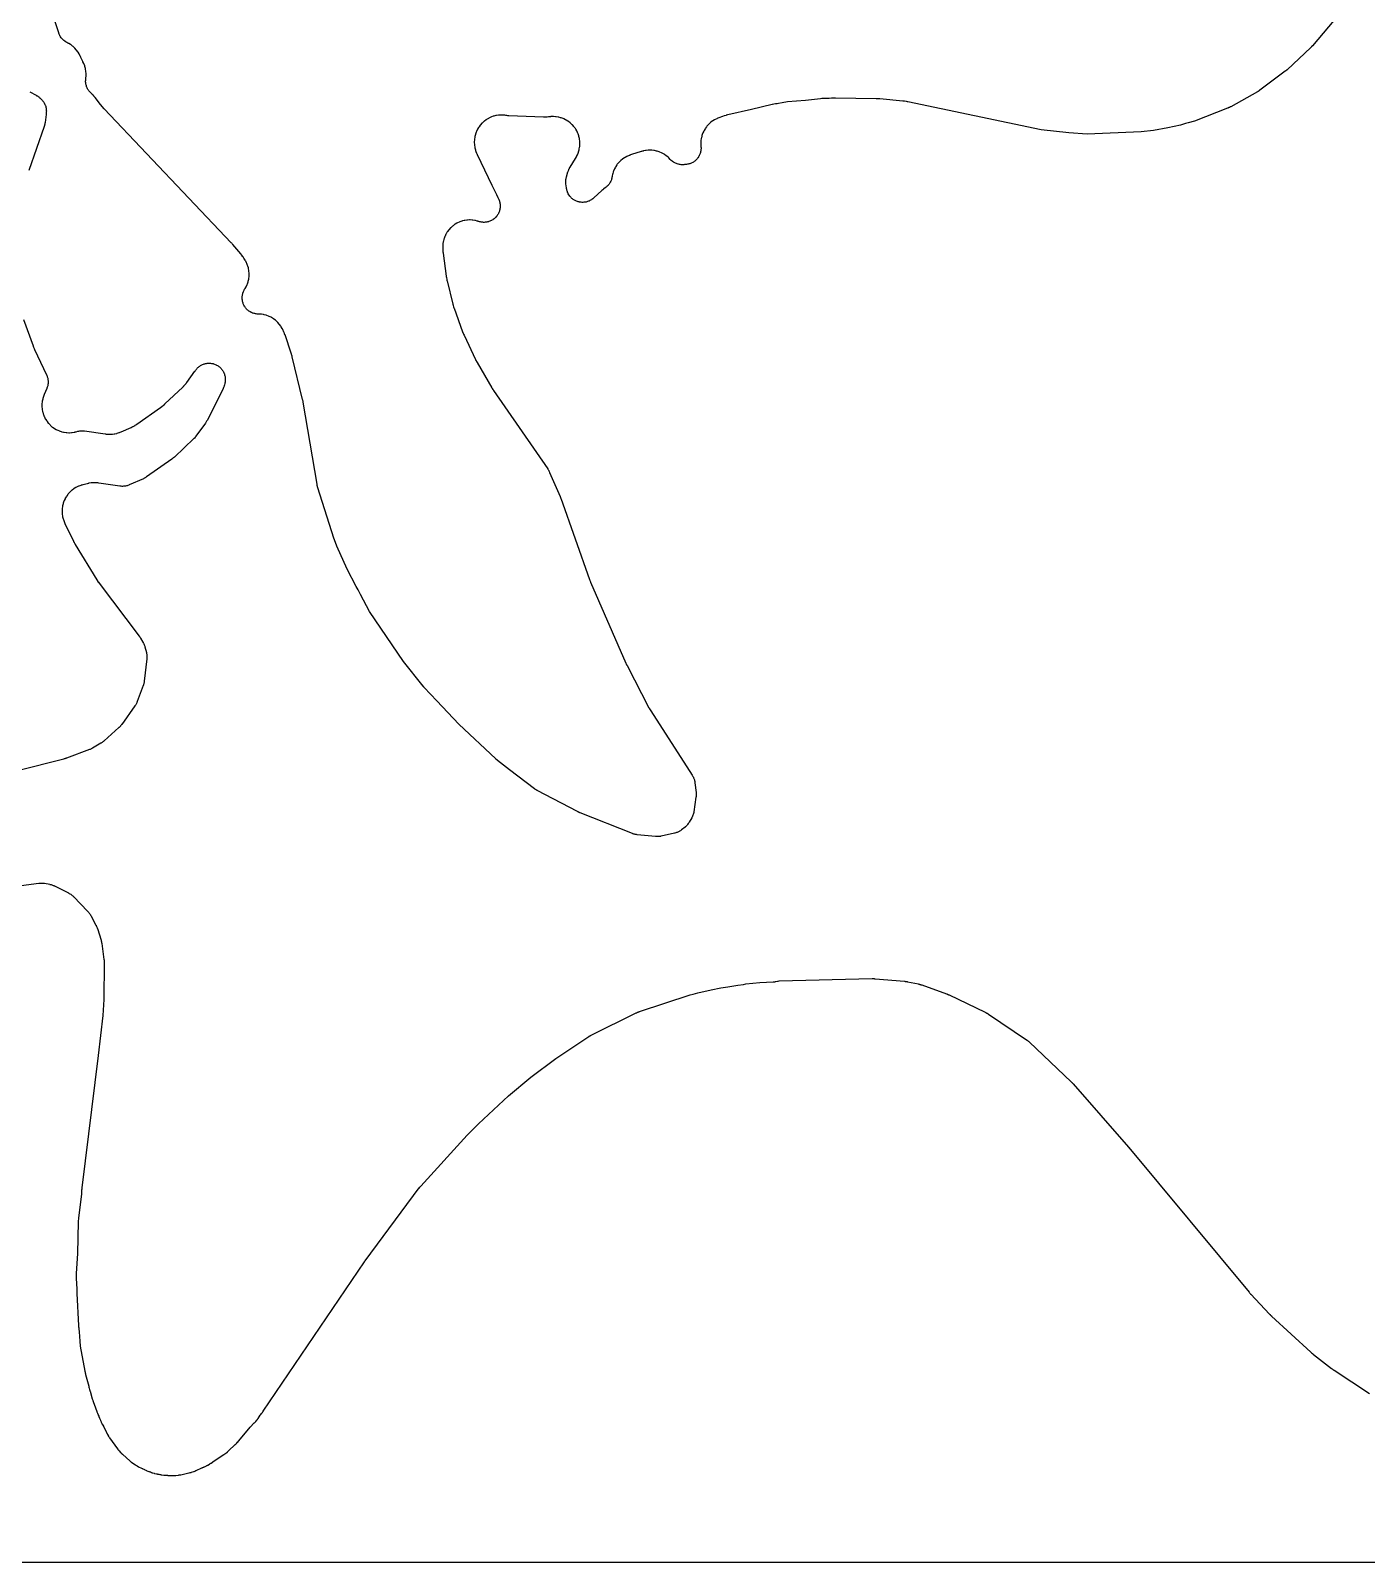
# Model space of a CAD drawing. Header units: millimetres. Extents: x 0 to 300, y 0 to 300.
# Drawn here: x 70.9 to 194.1, y -0.1 to 141.2 of the extents above; entities that cross this region are included whole.
import ezdxf

# ---------------------------------------------------------------- set-up
doc = ezdxf.new("R2010")
doc.units = ezdxf.units.MM
doc.layers.add('CUT', color=7, linetype='CONTINUOUS')

msp = doc.modelspace()

# ---------------------------------------------------------------- linework, layer by layer
at = {"layer": 'CUT'}
for points in [[(298.512, -0.0625), (1.4375, -0.0625), (0.5522, -0.0625), (0.4788, -0.0589), (0.4206, -0.0503), (0.3635, -0.036), (0.3082, -0.0162), (0.255, 0.009), (0.2046, 0.0392), (0.1573, 0.0743), (0.1137, 0.1137), (0.0743, 0.1573), (0.0392, 0.2046), (0.009, 0.255), (-0.0162, 0.3082), (-0.036, 0.3635), (-0.0503, 0.4206), (-0.0589, 0.4788), (-0.0625, 0.5522), (-0.0625, 1.4375), (-0.0625, 298.5625)], [(191.1271, 142.1669), (189.1462, 139.8341), (189.1378, 139.8244), (189.1183, 139.8021), (189.1098, 139.7925), (189.0995, 139.781), (189.0909, 139.7715), (189.0722, 139.7514), (189.0702, 139.7493), (189.0493, 139.7279), (189.0402, 139.7188), (189.0291, 139.7078), (189.02, 139.6988), (188.9985, 139.678), (188.9892, 139.6692), (186.803, 137.6178), (186.7936, 137.6092), (186.7717, 137.5892), (186.7622, 137.5807), (186.7506, 137.5704), (186.7411, 137.562), (186.7186, 137.5427), (186.7132, 137.5381), (186.6956, 137.5238), (186.6859, 137.5159), (186.6739, 137.5065), (186.6641, 137.4988), (186.641, 137.481), (186.631, 137.4734), (185.6578, 136.7451), (184.2959, 135.7299), (184.284, 135.7212), (184.256, 135.701), (184.2439, 135.6925), (184.2291, 135.6822), (184.2169, 135.6738), (184.1907, 135.6562), (184.1878, 135.6544), (184.1584, 135.6359), (184.1457, 135.6281), (184.1302, 135.6188), (184.1174, 135.6112), (184.0874, 135.5937), (184.0745, 135.5864), (181.6165, 134.2106), (181.6026, 134.203), (181.5701, 134.1856), (181.5562, 134.1782), (181.539, 134.1694), (181.5249, 134.1623), (181.4918, 134.146), (181.4776, 134.1391), (181.455, 134.1285), (181.4407, 134.1219), (181.407, 134.1068), (181.3925, 134.1004), (181.3748, 134.0928), (181.3602, 134.0867), (181.3261, 134.0728), (181.3114, 134.067), (178.2767, 132.8908), (177.6954, 132.7218), (177.4403, 132.6477), (177.2627, 132.5961), (176.9708, 132.5112), (175.8033, 132.2483), (174.4787, 132.0175), (173.3532, 131.88), (168.3742, 131.6864), (166.6679, 131.7908), (164.1028, 132.0781), (151.8087, 134.6683), (151.7912, 134.6717), (151.677, 134.6922), (151.6594, 134.6951), (151.5154, 134.7166), (151.4977, 134.719), (151.3825, 134.7327), (151.3647, 134.7345), (151.3538, 134.7355), (149.2224, 134.9249), (149.1683, 134.9297), (149.1565, 134.9308), (149.1461, 134.9316), (149.0731, 134.9368), (149.0618, 134.9375), (148.9707, 134.9423), (148.9596, 134.9427), (148.8876, 134.9452), (148.8757, 134.9455), (145.1238, 134.9986), (145.1092, 134.9986), (145.0147, 134.9976), (145.0001, 134.9973), (144.8815, 134.9932), (144.8669, 134.9925), (144.7725, 134.987), (144.758, 134.986), (144.5538, 134.969), (144.1971, 134.971), (144.179, 134.9709), (144.0615, 134.968), (144.0434, 134.9673), (143.8961, 134.9592), (143.878, 134.958), (143.7609, 134.948), (143.7429, 134.9462), (142.3638, 134.7871), (140.7114, 134.6498), (140.691, 134.6477), (140.559, 134.6322), (140.5387, 134.6295), (140.3739, 134.6044), (140.3537, 134.601), (140.2231, 134.5765), (140.203, 134.5724), (139.8801, 134.5004), (139.7524, 134.4857), (139.7343, 134.4833), (139.6175, 134.4662), (139.5995, 134.4633), (139.4536, 134.4374), (139.4357, 134.434), (139.3201, 134.4099), (139.3024, 134.4059), (137.371, 133.9413), (135.204, 133.4583), (135.1836, 133.4534), (135.0516, 133.4191), (135.0313, 133.4135), (134.8673, 133.3646), (134.8473, 133.3583), (134.718, 133.3149), (134.6983, 133.3078), (134.3789, 133.1879), (134.3653, 133.1826), (134.2775, 133.1472), (134.2641, 133.1416), (134.2118, 133.119), (134.1853, 133.1068), (134.0177, 133.0245), (133.9667, 132.9963), (133.8099, 132.8994), (133.7619, 132.8664), (133.6153, 132.7548), (133.5707, 132.7173), (133.4356, 132.592), (133.3949, 132.5503), (133.2726, 132.4125), (133.2361, 132.3671), (133.1277, 132.218), (133.0958, 132.1693), (133.0024, 132.0104), (132.9754, 131.9588), (132.8979, 131.7917), (132.8759, 131.7377), (132.815, 131.5638), (132.7984, 131.5079), (132.7547, 131.3289), (132.7436, 131.2717), (132.7174, 131.0894), (132.7119, 131.0313), (132.7035, 130.8473), (132.7037, 130.789), (132.7133, 130.6025), (132.7155, 130.5734), (132.7178, 130.5506), (132.7212, 130.5063), (132.7253, 130.425), (132.7254, 130.3362), (132.7226, 130.2772), (132.714, 130.1888), (132.7053, 130.1303), (132.688, 130.0432), (132.6737, 129.9858), (132.6479, 129.9008), (132.6279, 129.8452), (132.5939, 129.7632), (132.5685, 129.7097), (132.5266, 129.6315), (132.4961, 129.5808), (132.4466, 129.5071), (132.4113, 129.4597), (132.3548, 129.3911), (132.315, 129.3474), (132.252, 129.2848), (132.208, 129.2453), (132.1392, 129.1892), (132.0915, 129.1541), (132.0175, 129.1051), (131.9667, 129.0749), (131.8881, 129.0334), (131.8346, 129.0084), (131.7523, 128.9749), (131.6966, 128.9553), (131.6114, 128.93), (131.554, 128.916), (131.4668, 128.8992), (131.3862, 128.8878), (131.3421, 128.8827), (131.2869, 128.8776), (131.2806, 128.877), (131.2434, 128.8736), (131.2297, 128.8722), (131.1913, 128.8678), (131.1451, 128.8637), (131.0602, 128.8584), (130.9674, 128.8574), (130.9057, 128.8599), (130.8133, 128.8684), (130.7522, 128.8772), (130.6612, 128.8952), (130.6013, 128.9103), (130.5126, 128.9376), (130.4546, 128.9588), (130.3692, 128.995), (130.3137, 129.022), (130.2325, 129.0669), (130.18, 129.0995), (130.1038, 129.1525), (130.055, 129.1903), (129.9847, 129.2509), (129.9233, 129.3096), (129.8905, 129.3425), (129.7573, 129.4836), (129.7134, 129.5256), (129.5682, 129.6512), (129.5203, 129.6886), (129.3631, 129.7988), (129.3117, 129.8311), (129.1442, 129.9249), (129.0897, 129.9518), (128.9136, 130.0282), (128.8567, 130.0495), (128.6737, 130.1077), (128.615, 130.1231), (128.4271, 130.1625), (128.3671, 130.1719), (128.1761, 130.1921), (128.1155, 130.1954), (127.9235, 130.1962), (127.8628, 130.1933), (127.6718, 130.1747), (127.6117, 130.1657), (127.4208, 130.1273), (127.3912, 130.1206), (127.3338, 130.106), (127.3191, 130.102), (127.2241, 130.0753), (127.2095, 130.071), (126.3084, 129.7924), (126.2945, 129.7879), (126.2046, 129.7577), (126.1908, 129.7529), (126.1373, 129.7335), (126.1101, 129.7228), (125.9377, 129.6505), (125.885, 129.6254), (125.7227, 129.5379), (125.6727, 129.5077), (125.5197, 129.4049), (125.4729, 129.37), (125.3305, 129.2528), (125.2873, 129.2136), (125.157, 129.0831), (125.1179, 129.0398), (125.0008, 128.8973), (124.9661, 128.8505), (124.8634, 128.6972), (124.8334, 128.6472), (124.7461, 128.4848), (124.721, 128.4321), (124.65, 128.2619), (124.6301, 128.207), (124.5759, 128.0308), (124.5615, 127.9742), (124.5241, 127.791), (124.519, 127.7623), (124.5171, 127.7501), (124.509, 127.7048), (124.4919, 127.6221), (124.4687, 127.533), (124.4502, 127.4746), (124.418, 127.3883), (124.3937, 127.3321), (124.3528, 127.2495), (124.3229, 127.196), (124.2738, 127.1181), (124.2385, 127.068), (124.1818, 126.9955), (124.1415, 126.9492), (124.0777, 126.8829), (124.0329, 126.841), (123.9626, 126.7816), (123.9122, 126.7432), (123.7284, 126.6042), (123.7079, 126.5879), (123.6629, 126.5507), (123.652, 126.5414), (123.5818, 126.4804), (123.5711, 126.4708), (122.8249, 125.7906), (122.7912, 125.7614), (122.7282, 125.7094), (122.6567, 125.6562), (122.6074, 125.6231), (122.531, 125.5772), (122.4786, 125.5492), (122.398, 125.5111), (122.3432, 125.4884), (122.2592, 125.4584), (122.2024, 125.4412), (122.1159, 125.4197), (122.0576, 125.4083), (121.9694, 125.3955), (121.9103, 125.3898), (121.8212, 125.3858), (121.7619, 125.386), (121.6728, 125.3908), (121.6138, 125.397), (121.5257, 125.4105), (121.4675, 125.4225), (121.3812, 125.4447), (121.3245, 125.4624), (121.2408, 125.493), (121.1861, 125.5162), (121.1058, 125.555), (121.0537, 125.5834), (120.9777, 125.63), (120.9287, 125.6635), (120.8576, 125.7173), (120.8121, 125.7555), (120.7468, 125.8161), (120.7053, 125.8586), (120.6462, 125.9254), (120.6092, 125.9717), (120.557, 126.044), (120.5247, 126.0939), (120.48, 126.171), (120.4528, 126.2237), (120.4159, 126.3049), (120.394, 126.3601), (120.3653, 126.4445), (120.349, 126.5016), (120.3289, 126.5884), (120.3143, 126.6688), (120.3075, 126.7129), (120.2594, 127.0831), (120.258, 127.0945), (120.2561, 127.1106), (120.2516, 127.1623), (120.2474, 127.233), (120.2463, 127.3137), (120.2479, 127.3674), (120.2541, 127.4478), (120.2605, 127.5012), (120.2738, 127.5807), (120.2886, 127.65), (120.3009, 127.7004), (120.3052, 127.7161), (120.3083, 127.7272), (120.4449, 128.201), (120.4479, 128.2111), (120.4529, 128.2277), (120.4659, 128.2676), (120.4842, 128.3193), (120.5113, 128.3874), (120.5414, 128.4545), (120.574, 128.5202), (120.6004, 128.5683), (120.6214, 128.6045), (120.6304, 128.6194), (120.636, 128.6283), (121.1342, 129.4229), (121.142, 129.4355), (121.191, 129.5183), (121.1984, 129.5311), (121.2267, 129.5815), (121.2405, 129.6077), (121.3249, 129.7775), (121.3486, 129.8317), (121.415, 130.0066), (121.4333, 130.0629), (121.4821, 130.2435), (121.4947, 130.3013), (121.5255, 130.4859), (121.5324, 130.5446), (121.5449, 130.7313), (121.5459, 130.7905), (121.5399, 130.9775), (121.5351, 131.0364), (121.5107, 131.2219), (121.5002, 131.2802), (121.4576, 131.4623), (121.4414, 131.5192), (121.3811, 131.6963), (121.3593, 131.7514), (121.2819, 131.9217), (121.2548, 131.9743), (121.161, 132.1361), (121.1288, 132.1858), (121.0195, 132.3376), (120.9826, 132.3839), (120.8589, 132.5242), (120.8176, 132.5666), (120.6807, 132.6941), (120.6354, 132.7322), (120.4866, 132.8456), (120.4378, 132.8791), (120.2785, 132.9772), (120.2267, 133.0057), (120.0585, 133.0877), (120.0041, 133.111), (119.8287, 133.176), (119.7723, 133.1938), (119.5913, 133.2412), (119.5334, 133.2533), (119.3486, 133.2827), (119.2898, 133.2891), (119.103, 133.3001), (119.0438, 133.3006), (118.8543, 133.2931), (118.8248, 133.2912), (118.7672, 133.286), (118.7525, 133.2845), (118.6569, 133.2736), (118.6423, 133.2717), (118.5169, 133.2543), (118.5068, 133.2529), (118.4899, 133.2508), (118.4493, 133.2465), (118.3803, 133.2409), (118.3497, 133.2389), (118.3465, 133.2387), (118.3158, 133.2378), (118.2466, 133.2369), (118.2058, 133.2372), (118.1888, 133.2378), (118.1786, 133.2381), (114.9791, 133.3764), (114.9668, 133.377), (114.9463, 133.3782), (114.8971, 133.3823), (114.814, 133.3916), (114.7773, 133.3965), (114.7406, 133.4022), (114.7259, 133.4043), (114.6305, 133.4166), (114.6158, 133.4183), (114.5583, 133.4243), (114.5288, 133.4266), (114.3393, 133.4369), (114.2801, 133.4372), (114.0932, 133.4288), (114.0343, 133.4233), (113.8491, 133.3966), (113.791, 133.3853), (113.6093, 133.3405), (113.5526, 133.3235), (113.3762, 133.261), (113.3214, 133.2385), (113.1521, 133.1589), (113.0998, 133.1311), (112.9391, 133.0352), (112.8898, 133.0024), (112.7394, 132.8912), (112.6936, 132.8537), (112.5548, 132.7282), (112.5129, 132.6863), (112.3872, 132.5477), (112.3496, 132.502), (112.2381, 132.3517), (112.2053, 132.3025), (112.1092, 132.1419), (112.0813, 132.0897), (112.0015, 131.9204), (111.9789, 131.8657), (111.9161, 131.6894), (111.8991, 131.6327), (111.854, 131.4511), (111.8426, 131.3931), (111.8156, 131.2079), (111.81, 131.149), (111.8014, 130.962), (111.8016, 130.9028), (111.8114, 130.716), (111.8175, 130.6571), (111.8457, 130.4721), (111.8575, 130.4141), (111.9038, 130.2328), (111.9213, 130.1762), (111.9861, 129.9979), (111.9969, 129.9704), (112.0194, 129.9171), (112.0253, 129.9035), (112.0648, 129.8158), (112.071, 129.8024), (113.4247, 126.9823), (113.8403, 126.1163), (113.9687, 125.849), (114.0355, 125.7097), (114.0537, 125.6693), (114.0852, 125.5946), (114.1155, 125.5114), (114.1329, 125.455), (114.1548, 125.3693), (114.1666, 125.3115), (114.18, 125.224), (114.1861, 125.1653), (114.1909, 125.0769), (114.1911, 125.018), (114.1872, 124.9295), (114.1817, 124.8708), (114.169, 124.7832), (114.1578, 124.7253), (114.1366, 124.6393), (114.1197, 124.5829), (114.0901, 124.4994), (114.0678, 124.4448), (114.0302, 124.3647), (114.0026, 124.3126), (113.9573, 124.2365), (113.9247, 124.1874), (113.8721, 124.1161), (113.8348, 124.0705), (113.7755, 124.0047), (113.734, 123.9629), (113.6685, 123.9033), (113.623, 123.8658), (113.552, 123.8129), (113.503, 123.7801), (113.4272, 123.7344), (113.3752, 123.7066), (113.2952, 123.6686), (113.2408, 123.6459), (113.1575, 123.616), (113.1011, 123.5988), (113.0152, 123.5772), (112.9574, 123.5657), (112.8698, 123.5526), (112.8112, 123.5468), (112.7227, 123.5425), (112.6638, 123.5424), (112.5753, 123.5468), (112.5167, 123.5526), (112.4291, 123.5656), (112.3713, 123.5771), (112.2854, 123.5986), (112.2078, 123.6222), (112.1657, 123.6361), (112.1379, 123.6461), (112.082, 123.6631), (111.903, 123.7082), (111.8458, 123.7197), (111.6632, 123.7472), (111.6051, 123.7531), (111.4207, 123.7627), (111.3623, 123.7629), (111.1778, 123.7546), (111.1197, 123.7491), (110.9369, 123.7229), (110.8796, 123.7118), (110.7002, 123.6679), (110.6443, 123.6513), (110.47, 123.5902), (110.4159, 123.5682), (110.2485, 123.4904), (110.1968, 123.4633), (110.0376, 123.3696), (109.9888, 123.3375), (109.8396, 123.2288), (109.7941, 123.1922), (109.6561, 123.0695), (109.6144, 123.0286), (109.489, 122.8931), (109.4515, 122.8484), (109.3399, 122.7013), (109.3069, 122.6531), (109.2101, 122.4959), (109.1819, 122.4447), (109.1009, 122.2788), (109.0778, 122.2251), (109.0133, 122.0522), (108.9955, 121.9965), (108.9481, 121.8181), (108.9359, 121.761), (108.906, 121.5788), (108.8994, 121.5207), (108.8873, 121.3339), (108.8861, 121.3047), (108.8852, 121.2477), (108.8851, 121.2331), (108.8859, 121.1382), (108.8862, 121.1236), (108.8874, 121.0849), (108.8881, 121.0698), (108.8938, 120.9716), (108.8948, 120.9566), (108.905, 120.8336), (108.9065, 120.8185), (108.9171, 120.7208), (108.9189, 120.7057), (109.2049, 118.5723), (109.2073, 118.5557), (109.2248, 118.4484), (109.2277, 118.4319), (109.2534, 118.2979), (109.2567, 118.2815), (109.2801, 118.1753), (109.284, 118.159), (109.8222, 116.0047), (109.826, 115.99), (109.8523, 115.8951), (109.8565, 115.8806), (109.8925, 115.7623), (109.8971, 115.7479), (109.9281, 115.6545), (109.9331, 115.6401), (110.7204, 113.4547), (110.7255, 113.4413), (110.7591, 113.3544), (110.7645, 113.3411), (110.8094, 113.233), (110.815, 113.2198), (110.8528, 113.1346), (110.8588, 113.1215), (111.9107, 110.8954), (111.9164, 110.8838), (111.9539, 110.8086), (111.9598, 110.7971), (112.009, 110.7037), (112.0151, 110.6923), (112.0559, 110.6188), (112.0622, 110.6075), (113.4143, 108.2874), (113.4199, 108.278), (113.4594, 108.213), (113.4656, 108.203), (113.5165, 108.1229), (113.5227, 108.1132), (113.5641, 108.0507), (113.571, 108.0405), (118.5775, 100.8026), (118.5838, 100.7933), (118.5936, 100.7788), (118.6176, 100.7411), (118.6566, 100.6765), (118.6734, 100.6474), (118.6744, 100.6456), (118.6902, 100.6159), (118.7242, 100.5486), (118.7434, 100.5082), (118.7506, 100.4921), (118.755, 100.4819), (119.7193, 98.2401), (119.7216, 98.2347), (119.7269, 98.2221), (119.7292, 98.2166), (119.7345, 98.2039), (119.7373, 98.1971), (119.7437, 98.1814), (119.7464, 98.1746), (119.7506, 98.1639), (119.7532, 98.1573), (119.7592, 98.1416), (119.7618, 98.1349), (119.7632, 98.1313), (119.7662, 98.1232), (119.7731, 98.1044), (119.776, 98.0964), (122.4431, 90.6021), (122.4464, 90.593), (122.4699, 90.5302), (122.4736, 90.5206), (122.5043, 90.4427), (122.5081, 90.4333), (122.5333, 90.3722), (122.5376, 90.3622), (125.7868, 82.8907), (125.7908, 82.8817), (125.8193, 82.8191), (125.8237, 82.8094), (125.8606, 82.732), (125.8651, 82.7227), (125.8953, 82.662), (125.9004, 82.6521), (127.9196, 78.7756), (127.9261, 78.7634), (127.9694, 78.6849), (127.9761, 78.6729), (128.0327, 78.5756), (128.0397, 78.5637), (128.0865, 78.4873), (128.0939, 78.4756), (131.9189, 72.5366), (131.9405, 72.5014), (131.9784, 72.4361), (132.0165, 72.3629), (132.0397, 72.3131), (132.0709, 72.2368), (132.0894, 72.1851), (132.1136, 72.1062), (132.1272, 72.053), (132.144, 71.9723), (132.156, 71.8976), (132.1617, 71.8568), (132.2648, 70.954), (132.2658, 70.9444), (132.2674, 70.9295), (132.2705, 70.8914), (132.2734, 70.8425), (132.275, 70.7755), (132.2741, 70.7096), (132.2707, 70.6427), (132.2663, 70.5939), (132.2622, 70.5558), (132.2602, 70.541), (132.2589, 70.5315), (132.066, 69.1776), (132.0644, 69.1671), (132.0635, 69.1612), (132.0523, 69.1019), (132.0333, 69.017), (132.0062, 68.9214), (131.9847, 68.8589), (131.9473, 68.7668), (131.9101, 68.6882), (131.8825, 68.6345), (131.8796, 68.6293), (131.8744, 68.62), (131.6431, 68.2164), (131.6376, 68.207), (131.6346, 68.2018), (131.6017, 68.1501), (131.5517, 68.0771), (131.4901, 67.9972), (131.4461, 67.9463), (131.3759, 67.8738), (131.3109, 67.8138), (131.2645, 67.7737), (131.2598, 67.77), (131.2513, 67.7632), (130.9123, 67.4971), (130.8803, 67.4732), (130.8207, 67.4305), (130.7537, 67.387), (130.7078, 67.36), (130.6372, 67.3225), (130.5892, 67.2997), (130.5155, 67.2686), (130.4656, 67.2502), (130.3895, 67.2258), (130.3188, 67.2065), (130.28, 67.1969), (129.0504, 66.9204), (129.0386, 66.9179), (129.0203, 66.914), (128.9731, 66.9054), (128.9126, 66.8959), (128.8292, 66.8869), (128.7468, 66.8818), (128.663, 66.8806), (128.6017, 66.8826), (128.5538, 66.8854), (128.5352, 66.887), (128.5232, 66.8881), (126.8445, 67.0542), (126.8341, 67.0553), (126.8178, 67.0571), (126.7763, 67.0626), (126.7235, 67.071), (126.6517, 67.0853), (126.5817, 67.1023), (126.5113, 67.1225), (126.4605, 67.1393), (126.4211, 67.1534), (126.4058, 67.1592), (126.396, 67.163), (121.5571, 69.0827), (121.5461, 69.0871), (121.5203, 69.0977), (121.5093, 69.1024), (121.4959, 69.1081), (121.485, 69.1129), (121.4595, 69.1241), (121.4487, 69.1291), (121.4315, 69.1369), (121.4207, 69.142), (121.3956, 69.1539), (121.3849, 69.1591), (121.3718, 69.1656), (121.3611, 69.1709), (121.3363, 69.1835), (121.3257, 69.189), (117.6099, 71.1412), (117.6017, 71.1455), (117.5888, 71.1524), (117.5685, 71.1637), (117.5386, 71.1808), (117.5134, 71.1958), (117.4928, 71.2086), (117.4824, 71.2151), (117.4778, 71.218), (117.4546, 71.2332), (117.4029, 71.2683), (117.3727, 71.2898), (117.3611, 71.2984), (117.3537, 71.304), (115.0585, 73.0429), (113.9444, 73.9133), (113.9362, 73.9197), (113.9172, 73.935), (113.909, 73.9416), (113.8992, 73.9497), (113.8911, 73.9564), (113.8724, 73.972), (113.8644, 73.9788), (113.8519, 73.9896), (113.844, 73.9965), (113.8256, 74.0126), (113.8178, 74.0195), (113.8083, 74.0281), (113.8006, 74.0351), (113.7827, 74.0517), (113.775, 74.0588), (110.3739, 77.2669), (108.3361, 79.3986), (107.1839, 80.6506), (107.18, 80.655), (107.1707, 80.6651), (107.1668, 80.6695), (107.1577, 80.6797), (107.1529, 80.6851), (107.1417, 80.6978), (107.1369, 80.7032), (107.1294, 80.7119), (107.1248, 80.7173), (107.1139, 80.73), (107.1093, 80.7354), (107.1068, 80.7384), (107.1013, 80.745), (107.0887, 80.7603), (107.0833, 80.7669), (105.2557, 83.0275), (102.1194, 87.6391), (101.2945, 89.2156), (101.072, 89.6409), (100.9024, 89.9651), (100.0753, 91.5458), (99.1183, 93.6695), (99.1162, 93.6753), (99.115, 93.6786), (99.0871, 93.7542), (98.8488, 94.401), (97.3668, 99.0551), (97.3621, 99.0703), (97.3515, 99.1058), (97.3471, 99.1211), (97.3419, 99.1397), (97.3377, 99.1551), (97.3284, 99.191), (97.3245, 99.2064), (97.3186, 99.2307), (97.315, 99.2462), (97.3069, 99.2824), (97.3036, 99.2979), (97.2997, 99.3169), (97.2966, 99.3325), (97.2898, 99.3689), (97.287, 99.3846), (96.0113, 106.9516), (96.0096, 106.9613), (95.997, 107.0289), (95.995, 107.0393), (95.9779, 107.1233), (95.9757, 107.1334), (95.9611, 107.1995), (95.9586, 107.2103), (95.0063, 111.1533), (95.0029, 111.1669), (94.9794, 111.2548), (94.9757, 111.2683), (94.9437, 111.3781), (94.9396, 111.3915), (94.9121, 111.4782), (94.9077, 111.4915), (94.3335, 113.166), (94.3284, 113.1802), (94.2944, 113.2717), (94.289, 113.2857), (94.2435, 113.3995), (94.2378, 113.4134), (94.1993, 113.5031), (94.1932, 113.5168), (94.1697, 113.5678), (94.1634, 113.5811), (94.1213, 113.6672), (94.1147, 113.6803), (94.0881, 113.7314), (94.0739, 113.7572), (93.9786, 113.9203), (93.9464, 113.9697), (93.8371, 114.1205), (93.8002, 114.1665), (93.6766, 114.3059), (93.6353, 114.3481), (93.4987, 114.4747), (93.4535, 114.5126), (93.305, 114.6252), (93.2564, 114.6584), (93.0976, 114.7559), (93.0459, 114.7843), (92.8784, 114.8657), (92.8241, 114.8888), (92.6494, 114.9535), (92.5932, 114.9712), (92.4129, 115.0183), (92.3552, 115.0304), (92.1712, 115.0596), (92.1126, 115.066), (91.924, 115.0772), (91.8946, 115.0782), (91.8873, 115.0783), (91.8438, 115.0798), (91.7642, 115.0845), (91.6777, 115.0938), (91.6205, 115.1027), (91.5353, 115.1203), (91.4792, 115.1348), (91.396, 115.1605), (91.3416, 115.1803), (91.2614, 115.2139), (91.2091, 115.2389), (91.1325, 115.2802), (91.0829, 115.31), (91.0106, 115.3585), (90.9641, 115.393), (90.8968, 115.4482), (90.8539, 115.4871), (90.7923, 115.5485), (90.7533, 115.5914), (90.6979, 115.6585), (90.6632, 115.7049), (90.6146, 115.777), (90.5845, 115.8266), (90.5431, 115.9031), (90.518, 115.9553), (90.4841, 116.0354), (90.4642, 116.0898), (90.4382, 116.1728), (90.4236, 116.2289), (90.4058, 116.3141), (90.3966, 116.3713), (90.3871, 116.4578), (90.3836, 116.5156), (90.3825, 116.6026), (90.3845, 116.6605), (90.3918, 116.7472), (90.3994, 116.8046), (90.415, 116.8902), (90.4282, 116.9466), (90.452, 117.0303), (90.4705, 117.0852), (90.5023, 117.1662), (90.5261, 117.219), (90.5655, 117.2966), (90.6051, 117.3658), (90.6276, 117.403), (90.6307, 117.408), (90.646, 117.4334), (90.7402, 117.5986), (90.767, 117.6515), (90.8433, 117.8228), (90.8647, 117.8781), (90.9237, 118.0562), (90.9396, 118.1133), (90.9808, 118.2963), (90.9909, 118.3547), (91.0138, 118.5409), (91.0181, 118.6), (91.0225, 118.7875), (91.021, 118.8468), (91.0068, 119.0338), (90.9994, 119.0927), (90.9669, 119.2774), (90.9537, 119.3352), (90.9031, 119.5158), (90.8843, 119.572), (90.8161, 119.7467), (90.7918, 119.8009), (90.7055, 119.9703), (90.6914, 119.9964), (90.6626, 120.0466), (90.655, 120.0594), (90.605, 120.1418), (90.5972, 120.1544), (90.545, 120.2358), (90.534, 120.2524), (90.4602, 120.3595), (90.4486, 120.3757), (90.3516, 120.5069), (90.3395, 120.5228), (90.2587, 120.6246), (90.2461, 120.6401), (89.5108, 121.507), (89.5056, 121.5131), (89.4694, 121.5546), (89.4638, 121.561), (89.4179, 121.6122), (89.4123, 121.6184), (89.3755, 121.6583), (89.3694, 121.6649), (77.6512, 134.0055), (77.3088, 134.409), (76.8158, 135.0467), (76.8067, 135.0583), (76.7462, 135.1327), (76.7367, 135.144), (76.6993, 135.1878), (76.6796, 135.2098), (76.5498, 135.3473), (76.5073, 135.3882), (76.4664, 135.4237), (76.4338, 135.4535), (76.3756, 135.5094), (76.3151, 135.5734), (76.277, 135.618), (76.223, 135.6877), (76.1894, 135.7358), (76.1426, 135.8104), (76.1138, 135.8615), (76.0745, 135.9403), (76.0509, 135.994), (76.0194, 136.0763), (76.0012, 136.1321), (75.9779, 136.2171), (75.9653, 136.2744), (75.9504, 136.3612), (75.9434, 136.4194), (75.9371, 136.5073), (75.9358, 136.566), (75.9382, 136.654), (75.9443, 136.7345), (75.9487, 136.7784), (75.9535, 136.8162), (75.9551, 136.8305), (75.9645, 136.9233), (75.9657, 136.9376), (75.9701, 136.9935), (75.9716, 137.0221), (75.9769, 137.206), (75.9758, 137.2634), (75.9638, 137.4445), (75.9572, 137.5015), (75.9279, 137.6806), (75.9159, 137.7367), (75.8696, 137.9122), (75.8523, 137.9669), (75.7895, 138.1371), (75.767, 138.1899), (75.6871, 138.3557), (75.674, 138.3812), (75.6473, 138.4305), (75.6403, 138.443), (75.6046, 138.5051), (75.5767, 138.5576), (75.5158, 138.6823), (75.4914, 138.7366), (75.4833, 138.7563), (75.4807, 138.7625), (75.4508, 138.8332), (75.439, 138.8593), (75.3601, 139.0235), (75.3331, 139.0735), (75.2402, 139.2274), (75.2086, 139.2747), (75.1016, 139.4191), (75.0656, 139.4632), (74.9454, 139.5969), (74.9054, 139.6373), (74.7731, 139.759), (74.7295, 139.7955), (74.5862, 139.9041), (74.5393, 139.9363), (74.3843, 140.0321), (74.3598, 140.0465), (74.3112, 140.0735), (74.2987, 140.0802), (74.2207, 140.1211), (74.1966, 140.1343), (74.1231, 140.1757), (74.0499, 140.2217), (74.0002, 140.2565), (73.9289, 140.3117), (73.8834, 140.3509), (73.818, 140.413), (73.7766, 140.4565), (73.7178, 140.5248), (73.681, 140.5723), (73.6293, 140.6462), (73.5974, 140.697), (73.5534, 140.7757), (73.5267, 140.8295), (73.4908, 140.9123), (73.4617, 140.9896), (73.4469, 141.0322), (72.7995, 143.0568)], [(70.7703, 135.588), (71.3681, 135.2641), (71.3777, 135.2589), (71.3926, 135.2505), (71.4304, 135.2283), (71.4779, 135.1986), (71.5411, 135.1554), (71.6071, 135.106), (71.6582, 135.0647), (71.6872, 135.0395), (71.7036, 135.0249), (71.7144, 135.0151), (71.7926, 134.9438), (71.8414, 134.8991), (71.8999, 134.8403), (71.9386, 134.7977), (71.9931, 134.7315), (72.0273, 134.6857), (72.0753, 134.6146), (72.1049, 134.5658), (72.1459, 134.4905), (72.1708, 134.4391), (72.2045, 134.3602), (72.2243, 134.3067), (72.2503, 134.2249), (72.265, 134.1697), (72.2831, 134.0859), (72.2924, 134.0296), (72.3025, 133.9444), (72.3064, 133.8874), (72.3083, 133.8017), (72.3062, 133.7231), (72.3041, 133.6803), (72.3009, 133.6366), (72.3008, 133.6351), (72.3, 133.6249), (72.2999, 133.6233), (72.2993, 133.6144), (72.2981, 133.5982), (72.2948, 133.5601), (72.2932, 133.5438), (72.2928, 133.5404), (72.2915, 133.5284), (72.2882, 133.5005), (72.2867, 133.4886), (72.1892, 132.7522), (72.1876, 132.7409), (72.185, 132.7232), (72.1773, 132.6781), (72.1624, 132.6024), (72.1551, 132.5688), (72.1546, 132.5668), (72.146, 132.5335), (72.1253, 132.4592), (72.1119, 132.4155), (72.1063, 132.3985), (72.1026, 132.3876), (70.6871, 128.3221)], [(70.2114, 114.5874), (71.0932, 112.1379), (71.0981, 112.1247), (71.1309, 112.0399), (71.1361, 112.0269), (71.1797, 111.9214), (71.1852, 111.9086), (71.222, 111.8254), (71.2278, 111.8126), (72.3242, 109.4769), (72.341, 109.4386), (72.3703, 109.3678), (72.3987, 109.2891), (72.4151, 109.2359), (72.4361, 109.155), (72.4475, 109.1005), (72.4608, 109.0179), (72.4671, 108.9626), (72.4727, 108.8791), (72.4738, 108.8235), (72.4717, 108.7399), (72.4676, 108.6843), (72.4577, 108.6013), (72.4485, 108.5464), (72.431, 108.4646), (72.4167, 108.4108), (72.3916, 108.331), (72.3653, 108.2591), (72.35, 108.2201), (72.1158, 107.6629), (72.1103, 107.6495), (72.076, 107.562), (72.0709, 107.5485), (72.0516, 107.4955), (72.0423, 107.4681), (71.9873, 107.2912), (71.9728, 107.2352), (71.9356, 107.0563), (71.9266, 106.9992), (71.9068, 106.8176), (71.9033, 106.7599), (71.901, 106.5772), (71.9031, 106.5194), (71.9184, 106.3373), (71.926, 106.28), (71.9588, 106.1003), (71.9719, 106.044), (72.0218, 105.8682), (72.0403, 105.8134), (72.1069, 105.6433), (72.1305, 105.5905), (72.2132, 105.4276), (72.2418, 105.3773), (72.3397, 105.2231), (72.373, 105.1759), (72.4854, 105.0317), (72.5231, 104.9879), (72.6488, 104.8553), (72.6905, 104.8153), (72.8284, 104.6954), (72.8737, 104.6596), (73.0225, 104.5535), (73.0711, 104.5222), (73.2294, 104.4309), (73.2808, 104.4045), (73.4471, 104.3289), (73.5008, 104.3075), (73.6737, 104.2482), (73.7292, 104.2321), (73.9069, 104.1897), (73.9637, 104.1791), (74.1447, 104.154), (74.2023, 104.1488), (74.3849, 104.1413), (74.4427, 104.1416), (74.6251, 104.1517), (74.6826, 104.1577), (74.8658, 104.1856), (74.8942, 104.1906), (74.9495, 104.2018), (74.9637, 104.2049), (75.0553, 104.2257), (75.0693, 104.2291), (75.2181, 104.2667), (75.2288, 104.2693), (75.2382, 104.2716), (75.2994, 104.2841), (75.3889, 104.2991), (75.4912, 104.3102), (75.5595, 104.3138), (75.6624, 104.3132), (75.7529, 104.3075), (75.8151, 104.3014), (75.8247, 104.3002), (75.8356, 104.2987), (77.7394, 104.0219), (77.7532, 104.0201), (77.8432, 104.0091), (77.857, 104.0076), (77.9112, 104.0023), (77.939, 104.0002), (78.1174, 103.991), (78.1732, 103.9907), (78.3492, 103.9981), (78.4048, 104.003), (78.5794, 104.0266), (78.6342, 104.0366), (78.8059, 104.0763), (78.8596, 104.0914), (79.0292, 104.1476), (79.0554, 104.157), (79.1062, 104.1766), (79.1192, 104.1817), (79.203, 104.2161), (79.2158, 104.2216), (80.1273, 104.6212), (80.141, 104.6274), (80.2294, 104.6689), (80.2429, 104.6754), (80.2954, 104.7016), (80.3219, 104.7157), (80.4919, 104.8115), (80.5177, 104.8269), (80.5673, 104.8583), (80.5799, 104.8665), (80.6611, 104.9206), (80.6735, 104.9291), (82.8338, 106.4504), (82.8512, 106.463), (82.9623, 106.5474), (82.9792, 106.5607), (83.1147, 106.6714), (83.1311, 106.6853), (83.2359, 106.7774), (83.2517, 106.7919), (84.89, 108.3385), (84.9, 108.3483), (84.9646, 108.4122), (84.9745, 108.4221), (85.0124, 108.4614), (85.0313, 108.482), (85.1513, 108.6185), (85.1692, 108.6399), (85.2033, 108.6826), (85.2119, 108.6936), (85.267, 108.7659), (85.2754, 108.7772), (86.0238, 109.8087), (86.0308, 109.8185), (86.0728, 109.879), (86.0893, 109.9019), (86.1411, 109.9717), (86.1972, 110.04), (86.2376, 110.0844), (86.3012, 110.1478), (86.3456, 110.1879), (86.4152, 110.2446), (86.4634, 110.28), (86.5383, 110.3295), (86.5898, 110.36), (86.6693, 110.4018), (86.7236, 110.4269), (86.8068, 110.4606), (86.8633, 110.4802), (86.9495, 110.5054), (87.0077, 110.5193), (87.096, 110.5358), (87.1552, 110.5438), (87.2447, 110.5514), (87.3045, 110.5535), (87.3943, 110.5521), (87.454, 110.5482), (87.5432, 110.5379), (87.6022, 110.5281), (87.6899, 110.509), (87.7476, 110.4933), (87.833, 110.4655), (87.8889, 110.4442), (87.9711, 110.408), (88.0246, 110.3812), (88.1028, 110.337), (88.1533, 110.305), (88.2267, 110.2533), (88.2738, 110.2164), (88.3416, 110.1576), (88.3848, 110.1162), (88.4465, 110.0509), (88.4853, 110.0054), (88.5402, 109.9343), (88.5743, 109.8852), (88.6217, 109.8089), (88.6508, 109.7567), (88.6904, 109.6761), (88.7141, 109.6212), (88.7455, 109.537), (88.7636, 109.48), (88.7865, 109.3932), (88.7988, 109.3346), (88.8129, 109.2459), (88.8193, 109.1865), (88.8245, 109.0968), (88.825, 109.037), (88.8212, 108.9473), (88.8157, 108.8877), (88.803, 108.7988), (88.7873, 108.718), (88.7776, 108.6742), (88.7446, 108.5402), (88.7433, 108.5352), (88.7426, 108.5322), (88.7325, 108.4957), (88.7146, 108.4357), (88.6964, 108.3809), (88.6878, 108.3577), (88.6638, 108.2991), (88.6326, 108.2301), (88.6163, 108.1959), (87.1428, 105.2688), (87.138, 105.2593), (87.1373, 105.2579), (87.1013, 105.1949), (87.0269, 105.0758), (86.9923, 105.0245), (86.1171, 103.8181), (86.1138, 103.8135), (86.1003, 103.7955), (86.0832, 103.7734), (86.0397, 103.7213), (85.9754, 103.6499), (85.9378, 103.6106), (85.9281, 103.6013), (85.9225, 103.5959), (85.9189, 103.5924), (84.1237, 101.8976), (84.119, 101.8931), (84.1078, 101.8828), (84.106, 101.8811), (84.0878, 101.8648), (84.0444, 101.8271), (84.0255, 101.8112), (84, 101.7903), (83.9941, 101.7855), (83.9865, 101.7793), (83.9603, 101.759), (83.9142, 101.7245), (83.8934, 101.7094), (81.5507, 100.0595), (81.5469, 100.0569), (81.5447, 100.0553), (81.5166, 100.0365), (81.4696, 100.0063), (81.4255, 99.9797), (81.4063, 99.9689), (81.3563, 99.9427), (81.2954, 99.9132), (81.2647, 99.8991), (79.9527, 99.3238), (79.9141, 99.3079), (79.8426, 99.2804), (79.7632, 99.2541), (79.7096, 99.239), (79.6282, 99.2202), (79.5734, 99.2101), (79.4906, 99.1989), (79.4351, 99.194), (79.3516, 99.1906), (79.2959, 99.1909), (79.2124, 99.1951), (79.1362, 99.2026), (79.0947, 99.2077), (77.1601, 99.4889), (77.1456, 99.4908), (77.0507, 99.5023), (77.0361, 99.5038), (76.9789, 99.5093), (76.9496, 99.5114), (76.7614, 99.5201), (76.7026, 99.52), (76.5169, 99.5103), (76.4585, 99.5044), (76.2721, 99.4763), (76.2432, 99.4712), (76.1869, 99.4599), (76.1725, 99.4568), (76.0793, 99.4357), (76.065, 99.4322), (75.6998, 99.3399), (75.6856, 99.3361), (75.5931, 99.3102), (75.5789, 99.3061), (75.5238, 99.2892), (75.4958, 99.2799), (75.3177, 99.2157), (75.2632, 99.1929), (75.0947, 99.1126), (75.0427, 99.0846), (74.8829, 98.9881), (74.8339, 98.9551), (74.6843, 98.8434), (74.6388, 98.8058), (74.5009, 98.6799), (74.4593, 98.638), (74.3345, 98.4991), (74.2972, 98.4533), (74.1867, 98.3029), (74.1541, 98.2537), (74.0589, 98.0931), (74.0313, 98.0409), (73.9523, 97.8717), (73.9299, 97.817), (73.868, 97.6409), (73.8511, 97.5843), (73.8068, 97.403), (73.7956, 97.345), (73.7692, 97.1602), (73.7638, 97.1014), (73.7558, 96.9149), (73.7561, 96.8558), (73.7665, 96.6694), (73.7726, 96.6107), (73.8013, 96.4262), (73.8132, 96.3683), (73.8598, 96.1876), (73.8773, 96.1312), (73.9424, 95.9534), (73.9532, 95.9259), (73.9757, 95.8728), (73.9816, 95.8593), (74.0211, 95.7718), (74.0274, 95.7585), (74.8051, 94.1455), (74.8116, 94.1324), (74.8549, 94.0479), (74.8617, 94.035), (74.9186, 93.9304), (74.9257, 93.9176), (74.9731, 93.8354), (74.9805, 93.8228), (76.9608, 90.5682), (76.9689, 90.5552), (77.0228, 90.4715), (77.0313, 90.4588), (77.1016, 90.3555), (77.1104, 90.3429), (77.1685, 90.2621), (77.1776, 90.2498), (80.8707, 85.3789), (80.8777, 85.3695), (80.8938, 85.3476), (80.9007, 85.3382), (80.909, 85.3267), (80.9157, 85.3172), (80.9313, 85.2949), (80.9379, 85.2853), (80.9482, 85.27), (80.9547, 85.2604), (80.9697, 85.2377), (80.9761, 85.2279), (80.9838, 85.2159), (80.99, 85.2061), (81.0044, 85.183), (81.0105, 85.1731), (81.2186, 84.8299), (81.2242, 84.8205), (81.2329, 84.8058), (81.2542, 84.7677), (81.2802, 84.7184), (81.3128, 84.6494), (81.342, 84.5802), (81.3687, 84.5087), (81.386, 84.4556), (81.3985, 84.4138), (81.403, 84.3973), (81.4058, 84.3868), (81.543, 83.8587), (81.5455, 83.8487), (81.5469, 83.843), (81.5591, 83.7858), (81.5741, 83.7028), (81.586, 83.6073), (81.5905, 83.5433), (81.5921, 83.447), (81.5891, 83.3627), (81.585, 83.3044), (81.5844, 83.2986), (81.5833, 83.2884), (81.3481, 81.2161), (81.347, 81.2068), (81.3452, 81.1922), (81.342, 81.169), (81.3369, 81.1346), (81.332, 81.1055), (81.3309, 81.0995), (81.3207, 81.0515), (81.3039, 80.982), (81.2861, 80.9186), (81.2716, 80.8734), (81.2595, 80.8381), (81.2545, 80.8243), (81.2512, 80.8156), (80.6899, 79.3328), (80.6864, 79.3238), (80.681, 79.3097), (80.6662, 79.2742), (80.6463, 79.2292), (80.6169, 79.1686), (80.5857, 79.1101), (80.5518, 79.052), (80.5254, 79.0104), (80.5041, 78.9783), (80.4955, 78.966), (80.49, 78.9581), (79.2652, 77.2369), (79.2579, 77.2269), (79.2465, 77.2112), (79.216, 77.1719), (79.1628, 77.1072), (79.1386, 77.0788), (79.137, 77.0771), (79.1116, 77.0499), (79.0533, 76.9897), (79.0177, 76.955), (79.0034, 76.9418), (78.9942, 76.9335), (77.6327, 75.7117), (77.6243, 75.7043), (77.6111, 75.6927), (77.5765, 75.6639), (77.5171, 75.6169), (77.4903, 75.5965), (77.4886, 75.5953), (77.461, 75.5759), (77.3982, 75.5335), (77.3603, 75.5093), (77.3453, 75.5002), (77.3356, 75.4944), (76.5728, 75.0459), (76.5643, 75.0409), (76.551, 75.0333), (76.5166, 75.0146), (76.4579, 74.9842), (76.4316, 74.9712), (76.4299, 74.9703), (76.4032, 74.9581), (76.3426, 74.9317), (76.3064, 74.9168), (76.2921, 74.9113), (76.2829, 74.9078), (74.1713, 74.1193), (74.1596, 74.115), (74.1323, 74.1052), (74.1205, 74.1011), (74.1062, 74.0962), (74.0943, 74.0923), (74.0667, 74.0832), (74.0549, 74.0794), (74.0361, 74.0736), (74.0242, 74.07), (73.9963, 74.0617), (73.9843, 74.0583), (73.9697, 74.0541), (73.9577, 74.0508), (73.9296, 74.0434), (73.9176, 74.0402), (69.6401, 72.9631)], [(69.9981, 62.3769), (71.6053, 62.5874), (71.617, 62.5888), (71.6354, 62.591), (71.6824, 62.5953), (71.7426, 62.5992), (71.8252, 62.6007), (71.9064, 62.5985), (71.9888, 62.5925), (72.0487, 62.5853), (72.0954, 62.5785), (72.1136, 62.5753), (72.1253, 62.5732), (72.6195, 62.4809), (72.6297, 62.4789), (72.6458, 62.4757), (72.6867, 62.4666), (72.7386, 62.4538), (72.8089, 62.4333), (72.8772, 62.4103), (72.9456, 62.3842), (72.9948, 62.3631), (73.0329, 62.3457), (73.0476, 62.3385), (73.057, 62.3339), (74.3516, 61.6864), (74.3629, 61.6807), (74.3806, 61.6715), (74.425, 61.6469), (74.4809, 61.6138), (74.5552, 61.5647), (74.6257, 61.513), (74.6947, 61.4568), (74.743, 61.4134), (74.7799, 61.3783), (74.7939, 61.3642), (74.8028, 61.3551), (76.1422, 59.9678), (76.1493, 59.9603), (76.1604, 59.9486), (76.188, 59.918), (76.2224, 59.878), (76.2672, 59.8215), (76.3091, 59.7642), (76.3492, 59.7042), (76.3768, 59.6593), (76.3975, 59.6237), (76.4053, 59.6095), (76.4102, 59.6005), (76.8796, 58.7268), (76.8846, 58.7174), (76.8923, 58.7026), (76.9111, 58.6644), (76.9412, 58.5994), (76.9541, 58.5702), (76.9549, 58.5683), (76.9667, 58.5387), (76.9922, 58.4716), (77.0064, 58.4315), (77.0115, 58.4157), (77.0148, 58.4055), (77.3556, 57.3186), (77.3583, 57.3096), (77.3627, 57.2953), (77.3692, 57.2725), (77.3785, 57.2386), (77.3859, 57.2096), (77.3916, 57.1856), (77.3944, 57.1734), (77.3956, 57.168), (77.4014, 57.1403), (77.4133, 57.0777), (77.4196, 57.0405), (77.4218, 57.0258), (77.4231, 57.0165), (77.6258, 55.5337), (77.6267, 55.5269), (77.6288, 55.5112), (77.6296, 55.5044), (77.6298, 55.5025), (77.6327, 55.476), (77.6383, 55.414), (77.64, 55.3925), (77.6414, 55.36), (77.6433, 55.2823), (77.6435, 55.2489), (77.5997, 51.8696), (77.5338, 50.3807), (77.0892, 46.7029), (75.5841, 34.4832), (75.5837, 34.4797), (75.5807, 34.4546), (75.5803, 34.451), (75.5794, 34.4425), (75.5785, 34.434), (75.573, 34.3774), (75.5723, 34.3691), (75.57, 34.3418), (75.5696, 34.3362), (75.5673, 34.3044), (75.5669, 34.2991), (75.5409, 33.8945), (75.2787, 31.725), (75.2771, 31.7102), (75.2679, 31.6142), (75.2667, 31.5994), (75.2581, 31.4786), (75.2572, 31.4638), (75.2528, 31.3674), (75.2523, 31.3526), (75.1898, 28.4254), (75.0705, 26.5676), (75.0697, 26.5497), (75.0657, 26.4333), (75.0653, 26.4154), (75.0647, 26.2692), (75.0649, 26.2513), (75.0679, 26.1349), (75.0686, 26.117), (75.1206, 25.1792), (75.1169, 25.0058), (75.1167, 24.9954), (75.1164, 24.9229), (75.1165, 24.9117), (75.1178, 24.8214), (75.1181, 24.8104), (75.1204, 24.7391), (75.1209, 24.7274), (75.2758, 21.7765), (75.2765, 21.7645), (75.2822, 21.6867), (75.2832, 21.6747), (75.2922, 21.5772), (75.2934, 21.5652), (75.3022, 21.4877), (75.3036, 21.4758), (75.3416, 21.1907), (75.3891, 20.3346), (75.3904, 20.316), (75.4008, 20.1955), (75.4027, 20.177), (75.4205, 20.0263), (75.423, 20.0078), (75.4409, 19.8882), (75.4439, 19.8699), (75.8588, 17.5827), (75.8613, 17.5699), (75.8782, 17.487), (75.8809, 17.4743), (75.9044, 17.3706), (75.9074, 17.358), (75.9279, 17.2759), (75.9312, 17.2633), (76.2258, 16.1829), (76.2393, 16.1227), (76.2427, 16.1084), (76.2656, 16.0162), (76.2694, 16.002), (76.301, 15.8869), (76.3051, 15.8729), (76.3325, 15.7818), (76.3369, 15.7679), (76.3493, 15.7304), (76.5115, 15.1354), (76.5158, 15.1206), (76.5445, 15.0251), (76.5491, 15.0104), (76.5882, 14.8914), (76.5931, 14.8769), (76.6267, 14.783), (76.632, 14.7686), (76.8532, 14.1959), (76.9678, 13.8469), (76.9741, 13.8288), (77.0169, 13.7115), (77.0237, 13.6936), (77.082, 13.5482), (77.0894, 13.5305), (77.1396, 13.4162), (77.1476, 13.3988), (77.2187, 13.2498), (77.2971, 13.0468), (77.3012, 13.0363), (77.331, 12.9634), (77.3355, 12.9525), (77.356, 12.9051), (77.3663, 12.8824), (77.4336, 12.7426), (77.4444, 12.7212), (77.4639, 12.6845), (77.4693, 12.6746), (77.5071, 12.6065), (77.5134, 12.5956), (77.61, 12.4299), (77.8619, 11.9024), (77.8678, 11.8903), (77.9075, 11.8117), (77.9138, 11.7997), (77.9387, 11.7531), (77.952, 11.7295), (78.0417, 11.5782), (78.0561, 11.5553), (78.0851, 11.5111), (78.0926, 11.4998), (78.1426, 11.4274), (78.1504, 11.4163), (78.8747, 10.4143), (78.8844, 10.4012), (78.9489, 10.3169), (78.959, 10.3041), (78.9991, 10.2545), (79.0203, 10.2297), (79.1625, 10.0723), (79.185, 10.0487), (79.2303, 10.0038), (79.242, 9.9925), (79.3193, 9.9198), (79.3314, 9.9088), (80.0303, 9.2868), (80.0399, 9.2785), (80.1024, 9.2252), (80.1121, 9.2171), (80.1503, 9.1858), (80.1703, 9.1703), (80.3, 9.0731), (80.3417, 9.0445), (80.4791, 8.9586), (80.5008, 8.9457), (80.5438, 8.9213), (80.5548, 8.9152), (80.6271, 8.8761), (80.6383, 8.8702), (80.702, 8.8375), (80.8268, 8.7576), (80.8711, 8.7318), (81.0166, 8.6554), (81.0395, 8.6439), (81.0848, 8.6225), (81.0965, 8.6172), (81.1726, 8.5832), (81.1843, 8.5781), (81.3113, 8.5247), (81.3739, 8.4925), (81.3884, 8.4853), (81.4831, 8.4399), (81.4977, 8.4331), (81.5553, 8.4073), (81.5851, 8.3949), (81.781, 8.3197), (81.8115, 8.3089), (81.8636, 8.2921), (81.8969, 8.2781), (81.9095, 8.273), (81.9917, 8.2405), (82.0044, 8.2357), (82.0542, 8.2173), (82.08, 8.2085), (82.2461, 8.1556), (82.2986, 8.1415), (82.4688, 8.104), (82.4955, 8.0987), (82.5478, 8.0896), (82.5613, 8.0875), (82.6487, 8.0743), (82.6621, 8.0724), (82.6948, 8.0683), (82.7957, 8.0447), (82.8131, 8.041), (82.881, 8.0272), (82.916, 8.0212), (83.1444, 7.9889), (83.1798, 7.985), (83.2488, 7.9793), (83.2665, 7.9782), (83.3818, 7.9722), (83.3996, 7.9715), (83.4778, 7.9698), (83.5201, 7.9654), (83.5334, 7.9641), (83.5853, 7.9599), (83.6119, 7.9583), (83.7827, 7.9518), (83.836, 7.9522), (83.9686, 7.959), (83.9964, 7.9584), (84.0136, 7.9583), (84.1253, 7.959), (84.1424, 7.9594), (84.2094, 7.9617), (84.2437, 7.9639), (84.4659, 7.9845), (84.5001, 7.9887), (84.5663, 7.9987), (84.5833, 8.0015), (84.6932, 8.0213), (84.7101, 8.0246), (85.4586, 8.1819), (85.4753, 8.1856), (85.583, 8.2115), (85.5995, 8.2157), (85.6638, 8.2331), (85.6964, 8.2429), (85.9066, 8.3127), (85.9387, 8.3244), (86.0005, 8.3489), (86.0162, 8.3555), (86.1181, 8.3992), (86.1336, 8.4062), (86.6435, 8.6428), (86.7122, 8.6695), (86.7266, 8.6753), (86.8192, 8.7141), (86.8334, 8.7203), (86.8885, 8.745), (86.9163, 8.7584), (87.095, 8.8501), (87.1222, 8.8649), (87.1522, 8.8823), (87.1824, 8.8979), (87.2052, 8.9104), (87.3515, 8.9944), (87.3738, 9.0078), (87.4167, 9.0349), (87.4276, 9.042), (87.4979, 9.0887), (87.5086, 9.096), (87.7935, 9.2941), (88.6955, 9.8812), (88.7065, 9.8885), (88.7778, 9.9372), (88.7886, 9.9448), (88.8308, 9.9749), (88.852, 9.9909), (88.9877, 10.0973), (89.0082, 10.1142), (89.0475, 10.148), (89.0575, 10.1567), (89.1217, 10.2144), (89.1315, 10.2234), (89.7468, 10.8012), (89.7599, 10.8138), (89.8438, 10.8975), (89.8565, 10.9106), (89.9585, 11.0188), (89.9708, 11.0322), (90.0494, 11.1208), (90.0613, 11.1346), (91.113, 12.3953), (91.5021, 12.7957), (91.5111, 12.8052), (91.5688, 12.8673), (91.5776, 12.8769), (91.6115, 12.915), (91.6285, 12.9349), (91.7356, 13.0663), (91.7516, 13.0868), (91.7821, 13.1277), (91.7898, 13.1383), (91.839, 13.2073), (91.8464, 13.2181), (92.0531, 13.5221), (92.0968, 13.5745), (92.1062, 13.5861), (92.1667, 13.6623), (92.1758, 13.6741), (92.2493, 13.7717), (92.2581, 13.7837), (92.3147, 13.8629), (92.3232, 13.8751), (101.6566, 27.6494), (101.675, 27.6766), (101.6789, 27.6822), (101.6842, 27.69), (101.6869, 27.6938), (101.6935, 27.7032), (101.6963, 27.7072), (101.7007, 27.7135), (101.7035, 27.7175), (101.7101, 27.7266), (101.7125, 27.7301), (101.718, 27.7376), (101.7258, 27.7482), (101.7292, 27.7529), (106.7246, 34.4791), (106.7302, 34.4866), (106.737, 34.4956), (106.7414, 34.5012), (106.7484, 34.51), (106.7649, 34.5306), (106.772, 34.5393), (106.7833, 34.5531), (106.7906, 34.5617), (106.8076, 34.5819), (106.8149, 34.5904), (106.8239, 34.6009), (106.8314, 34.6093), (106.8489, 34.629), (106.8564, 34.6374), (111.1471, 39.3452), (112.1837, 40.3743), (114.9734, 42.9642), (117.0222, 44.6872), (119.3176, 46.4154), (122.3696, 48.4433), (122.3786, 48.4492), (122.3998, 48.4629), (122.4089, 48.4688), (122.4201, 48.4758), (122.4293, 48.4815), (122.4508, 48.4947), (122.46, 48.5003), (122.4747, 48.5091), (122.4753, 48.5094), (122.4842, 48.5145), (122.4994, 48.5229), (122.5091, 48.5282), (122.5317, 48.5404), (122.5414, 48.5456), (122.5533, 48.5518), (122.5631, 48.5568), (122.586, 48.5685), (122.5959, 48.5734), (126.7456, 50.6188), (126.7599, 50.6257), (126.7934, 50.6415), (126.8078, 50.6481), (126.8255, 50.6561), (126.84, 50.6625), (126.874, 50.6771), (126.8887, 50.6832), (126.9118, 50.6926), (126.9266, 50.6985), (126.9611, 50.7119), (126.976, 50.7175), (126.9942, 50.7242), (127.0091, 50.7295), (127.0441, 50.7417), (127.0591, 50.7468), (131.7363, 52.2802), (132.0142, 52.3502), (132.2048, 52.3982), (132.4433, 52.4583), (133.6476, 52.7617), (134.5474, 52.9384), (135.1979, 53.0368), (136.109, 53.1746), (136.6341, 53.254), (136.8658, 53.2891), (138.1451, 53.4182), (139.3932, 53.4862), (139.4081, 53.4871), (139.5047, 53.4948), (139.5196, 53.4962), (139.5775, 53.5022), (139.6071, 53.5061), (139.7961, 53.5354), (139.8545, 53.5475), (139.9303, 53.5671), (148.5152, 53.784), (148.5278, 53.7843), (148.5572, 53.7846), (148.5698, 53.7846), (148.5851, 53.7846), (148.5977, 53.7845), (148.6271, 53.784), (148.6396, 53.7837), (148.6595, 53.7831), (148.6721, 53.7826), (148.7015, 53.7813), (148.714, 53.7806), (148.7294, 53.7797), (148.7419, 53.7789), (148.7712, 53.7768), (148.7838, 53.7758), (151.5001, 53.5397), (151.5136, 53.5384), (151.545, 53.5352), (151.5585, 53.5337), (151.5749, 53.5318), (151.5883, 53.5301), (151.6197, 53.5259), (151.6331, 53.5241), (151.6542, 53.5209), (151.6676, 53.5188), (151.6988, 53.5138), (151.7122, 53.5115), (151.7285, 53.5086), (151.7418, 53.5061), (151.7728, 53.5), (151.7861, 53.4973), (152.7821, 53.288), (152.7973, 53.2847), (152.8326, 53.2766), (152.8477, 53.273), (152.8661, 53.2685), (152.8811, 53.2647), (152.9162, 53.2554), (152.9312, 53.2513), (152.9547, 53.2446), (152.9696, 53.2402), (153.0043, 53.2298), (153.0191, 53.2251), (153.0372, 53.2194), (153.0519, 53.2145), (153.0862, 53.2028), (153.1009, 53.1977), (155.3943, 52.3729), (155.4051, 52.369), (155.4302, 52.3595), (155.4409, 52.3554), (155.454, 52.3504), (155.4647, 52.3461), (155.4896, 52.3361), (155.5002, 52.3317), (155.517, 52.3247), (155.5276, 52.3202), (155.5522, 52.3095), (155.5627, 52.3049), (155.5755, 52.2991), (155.586, 52.2943), (155.6103, 52.283), (155.6207, 52.2781), (158.9411, 50.6846), (158.9557, 50.6774), (158.9897, 50.6604), (159.0042, 50.6529), (159.0217, 50.6437), (159.0361, 50.636), (159.0694, 50.6178), (159.0836, 50.6098), (159.1058, 50.5971), (159.1199, 50.5889), (159.1525, 50.5694), (159.1664, 50.5609), (159.1833, 50.5504), (159.197, 50.5417), (159.2289, 50.5211), (159.2425, 50.5121), (162.7762, 48.135), (162.784, 48.1297), (162.7963, 48.1212), (162.8157, 48.1075), (162.8441, 48.0868), (162.868, 48.0688), (162.8875, 48.0536), (162.8973, 48.0459), (162.9016, 48.0424), (162.9235, 48.0243), (162.9719, 47.9829), (163.0001, 47.9577), (163.0109, 47.9476), (163.0178, 47.9412), (166.9173, 44.2338), (166.9247, 44.2266), (166.9421, 44.2097), (166.9495, 44.2024), (166.9585, 44.1934), (166.9659, 44.186), (166.9829, 44.1687), (166.9901, 44.1613), (167.0015, 44.1494), (167.0086, 44.1418), (167.0252, 44.1241), (167.0323, 44.1165), (167.0408, 44.1072), (167.0478, 44.0994), (167.064, 44.0814), (167.0709, 44.0736), (172.1657, 38.2438), (172.1739, 38.2344), (172.1817, 38.2253), (172.1864, 38.2198), (172.1977, 38.2065), (172.2024, 38.2008), (183.2961, 24.8541), (183.3018, 24.8473), (183.3417, 24.8007), (183.3479, 24.7935), (183.3987, 24.7362), (183.4049, 24.7292), (183.4457, 24.6845), (183.4524, 24.6772), (185.1781, 22.8469), (185.1852, 22.8395), (185.2348, 22.7887), (185.2425, 22.7809), (185.3055, 22.7187), (185.3132, 22.7112), (185.3638, 22.6629), (185.3722, 22.6551), (188.999, 19.3268), (189.0082, 19.3185), (189.0686, 19.2654), (189.078, 19.2573), (189.1551, 19.1922), (189.1646, 19.1843), (189.2271, 19.1337), (189.2368, 19.126), (190.9065, 17.8302), (190.9161, 17.8229), (190.9794, 17.7758), (190.9892, 17.7686), (191.0699, 17.7111), (191.0798, 17.7041), (191.145, 17.6596), (191.1551, 17.6529), (194.4089, 15.5254)]]:
    msp.add_lwpolyline(points, dxfattribs=at)

doc.saveas('drawing.dxf')
